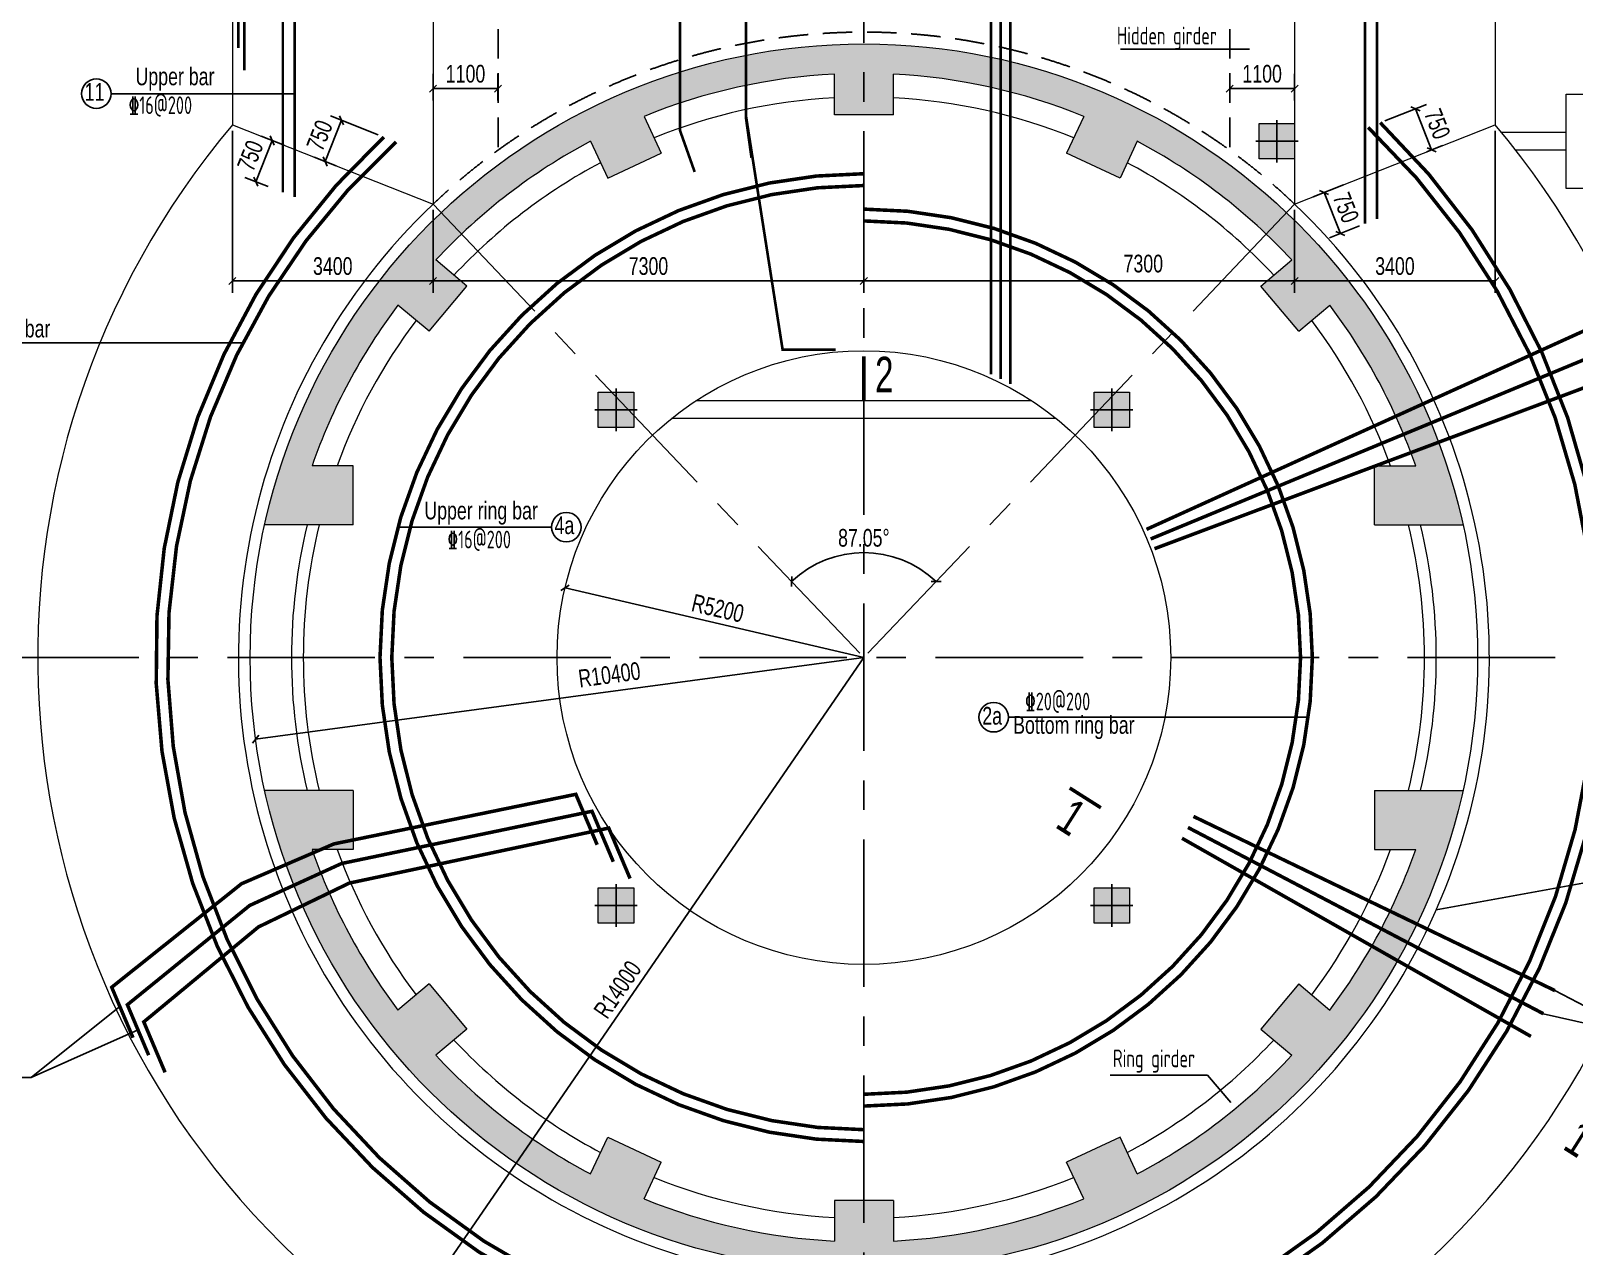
# Model space of a CAD drawing. Extents: x -84745 to 85, y -317996 to 13282.
# Drawn here: x -71066 to -44913, y -103771 to -83177 of the extents above; entities that cross this region are included whole.
import ezdxf
from ezdxf.enums import TextEntityAlignment as Align

# ---------------------------------------------------------------- set-up
doc = ezdxf.new("R2010")
doc.units = 0
doc.header["$LTSCALE"] = 2000
doc.header["$MEASUREMENT"] = 0
doc.linetypes.add('CENTER', pattern=[2, 1.25, -0.25, 0.25, -0.25])
doc.linetypes.add('HIDDEN', pattern=[0.375, 0.25, -0.125])
doc.layers.get('0').update_dxf_attribs({"linetype": 'CONTINUOUS'})
doc.layers.get('DEFPOINTS').update_dxf_attribs({"linetype": 'CONTINUOUS'})
for name, color, linetype in [('6', 1, 'CONTINUOUS'), ('LABEL_PM', 7, 'CONTINUOUS'), ('S_01', 3, 'CONTINUOUS'), ('S_02_AXIS', 151, 'CENTER'), ('S_03_HIDD', 4, 'HIDDEN'), ('S_04', 2, 'CONTINUOUS'), ('S_05_DIMS', 7, 'CONTINUOUS'), ('S_07_LSHOW', 6, 'CONTINUOUS'), ('S_08_HATCH', 9, 'CONTINUOUS')]:
    doc.layers.add(name, color=color, linetype=linetype)
doc.layers.add('S_01_OUTL', color=3, linetype='CONTINUOUS', lineweight=0)
doc.layers.add('S_04_TEXT', color=2, linetype='CONTINUOUS', lineweight=0)
doc.styles.add('FS', font='kstxt.shx', dxfattribs={"width": 0.75, "bigfont": 'kshz.shx'})
doc.styles.add('KS', font='kstxt.shx', dxfattribs={"width": 0.75, "bigfont": 'kshz.shx'})
doc.styles.add('样3', font='tssdeng.shx', dxfattribs={"width": 0.7, "height": 300, "bigfont": 'tssdchn.shx'})
doc.dimstyles.new('KSDIM1', dxfattribs={"dimtxt": 300, "dimasz": 120, "dimexe": 200, "dimexo": 100, "dimgap": 100, "dimtad": 1, "dimdec": 0, "dimzin": 14, "dimdsep": 46, "dimtxsty": 'KS', "dimblk1": 'OBLIQUE', "dimblk2": 'OBLIQUE', "dimsah": 1, "dimcen": -900, "dimclrd": 7, "dimclre": 7, "dimclrt": 2, "dimazin": 3, "dimtfac": 1, "dimtdec": 0, "dimtix": 1, "dimtmove": 2, "dimatfit": 2, "dimfxl": 1, "dimtolj": 1, "dimtzin": 14, "dimlwd": -3, "dimarcsym": 0})

# ---------------------------------------------------------------- blocks, each defined once
blk = doc.blocks.new('_OBLIQUE')
at = {"color": 1}
blk.add_line((-0.5, -0.5), (0.5, 0.5), dxfattribs=at)
blk = doc.blocks.new('*D154')
at = {"layer": 'DEFPOINTS', "color": 0, "transparency": 16777216}
for p in [(-56950, -93797), (-67257, -95181)]:
    blk.add_point(p, dxfattribs=at)
at = {"layer": 'S_05_DIMS', "color": 7, "lineweight": -3, "transparency": 16777216}
blk.add_line((-67257, -95181), (-56950, -93797), dxfattribs=at)
at = {"layer": 'S_05_DIMS', "color": 7, "linetype": 'ByBlock', "lineweight": -3, "transparency": 16777216, "xscale": 120, "yscale": 120, "zscale": 120, "rotation": 187.646858689578}
blk.add_blockref('_OBLIQUE', (-67257, -95181), dxfattribs=at)
at = {"layer": 'S_05_DIMS', "color": 2, "transparency": 16777216, "insert": (-61262, -94088), "char_height": 300, "attachment_point": 5, "rotation": 7.6469, "style": 'KS'}
blk.add_mtext('\\A1;R10400', dxfattribs=at)
blk = doc.blocks.new('*D155')
at = {"layer": 'DEFPOINTS', "color": 0, "transparency": 16777216}
for p in [(-62014, -92616), (-56950, -93797)]:
    blk.add_point(p, dxfattribs=at)
at = {"layer": 'S_05_DIMS', "color": 7, "lineweight": -3, "transparency": 16777216}
blk.add_line((-56950, -93797), (-62014, -92616), dxfattribs=at)
at = {"layer": 'S_05_DIMS', "color": 7, "linetype": 'ByBlock', "lineweight": -3, "transparency": 16777216, "xscale": 120, "yscale": 120, "zscale": 120, "rotation": 166.8692085690275}
blk.add_blockref('_OBLIQUE', (-62014, -92616), dxfattribs=at)
at = {"layer": 'S_05_DIMS', "color": 2, "transparency": 16777216, "insert": (-59425, -92963), "char_height": 300, "attachment_point": 5, "rotation": 346.8692, "style": 'KS'}
blk.add_mtext('\\A1;R5200', dxfattribs=at)
blk = doc.blocks.new('*D156')
at = {"layer": 'DEFPOINTS', "color": 0, "transparency": 16777216}
for p in [(-56950, -93797), (-64885, -105332)]:
    blk.add_point(p, dxfattribs=at)
at = {"layer": 'S_05_DIMS', "color": 7, "lineweight": -3, "transparency": 16777216}
blk.add_line((-56950, -93797), (-64885, -105332), dxfattribs=at)
at = {"layer": 'S_05_DIMS', "color": 7, "linetype": 'ByBlock', "lineweight": -3, "transparency": 16777216, "xscale": 120, "yscale": 120, "zscale": 120, "rotation": 235.4741353784648}
blk.add_blockref('_OBLIQUE', (-64885, -105332), dxfattribs=at)
at = {"layer": 'S_05_DIMS', "color": 2, "transparency": 16777216, "insert": (-61123, -99423), "char_height": 300, "attachment_point": 5, "rotation": 55.4741, "style": 'KS'}
blk.add_mtext('\\A1;R14000', dxfattribs=at)
blk = doc.blocks.new('jxZ_W600XH600')
at = {"layer": 'S_07_LSHOW'}
blk.add_hatch(color=256, dxfattribs=at).paths.add_polyline_path([(-294, 294), (294, 294), (294, -294), (-294, -294)])
at = {"layer": 'S_01_OUTL'}
blk.add_lwpolyline([(-300, 300), (300, 300), (300, -300), (-300, -300), (-300, 300)], dxfattribs=at)
at = {"layer": 'S_02_AXIS'}
for p, q in [((0, 360), (0, -360)), ((360, 0), (-360, 0))]:
    blk.add_line(p, q, dxfattribs=at)
blk = doc.blocks.new('*D158')
at = {"layer": 'DEFPOINTS', "color": 0, "transparency": 16777216}
for p in [(-64250, -86112), (-49650, -86112), (-56504, -92076), (-56950, -93797), (-56950, -93797)]:
    blk.add_point(p, dxfattribs=at)
at = {"layer": 'S_05_DIMS', "color": 7, "lineweight": -3, "transparency": 16777216}
blk.add_arc((-56950, -93797), 1778, 46.4743, 133.5257, dxfattribs=at)
at = {"layer": 'S_05_DIMS', "color": 7, "linetype": 'ByBlock', "lineweight": -3, "transparency": 16777216, "xscale": 120, "yscale": 120, "zscale": 120}
for p, rotation in [((-58174, -92508), 223.5256504101202), ((-55725, -92508), 316.4743495898798)]:
    blk.add_blockref('_OBLIQUE', p, dxfattribs=dict(at, rotation=rotation))
at = {"layer": 'S_05_DIMS', "color": 2, "transparency": 16777216, "insert": (-56950, -91769), "char_height": 300, "attachment_point": 5, "style": 'KS'}
blk.add_mtext('\\A1;87.05%%d', dxfattribs=at)
blk = doc.blocks.new('*D159')
at = {"layer": 'DEFPOINTS', "color": 0, "transparency": 16777216}
for p in [(-64250, -83806), (-63150, -83806), (-63150, -84155)]:
    blk.add_point(p, dxfattribs=at)
at = {"layer": 'S_05_DIMS', "color": 7, "lineweight": -2, "transparency": 16777216}
for p, q in [((-64250, -83906), (-64250, -84355)), ((-63150, -83906), (-63150, -84355))]:
    blk.add_line(p, q, dxfattribs=at)
at = {"layer": 'S_05_DIMS', "color": 7, "lineweight": -3, "transparency": 16777216}
blk.add_line((-64250, -84155), (-63150, -84155), dxfattribs=at)
at = {"layer": 'S_05_DIMS', "color": 7, "linetype": 'ByBlock', "lineweight": -3, "transparency": 16777216, "xscale": 120, "yscale": 120, "zscale": 120, "rotation": 180}
blk.add_blockref('_OBLIQUE', (-64250, -84155), dxfattribs=at)
at = {"layer": 'S_05_DIMS', "color": 7, "linetype": 'ByBlock', "lineweight": -3, "transparency": 16777216, "xscale": 120, "yscale": 120, "zscale": 120}
blk.add_blockref('_OBLIQUE', (-63150, -84155), dxfattribs=at)
at = {"layer": 'S_05_DIMS', "color": 2, "transparency": 16777216, "insert": (-63700, -83905), "char_height": 300, "attachment_point": 5, "style": 'KS'}
blk.add_mtext('\\A1;1100', dxfattribs=at)
blk = doc.blocks.new('*D160')
at = {"layer": 'DEFPOINTS', "color": 0, "transparency": 16777216}
for p in [(-50750, -83806), (-49650, -83806), (-50750, -84155)]:
    blk.add_point(p, dxfattribs=at)
at = {"layer": 'S_05_DIMS', "color": 7, "lineweight": -2, "transparency": 16777216}
for p, q in [((-50750, -83906), (-50750, -84355)), ((-49650, -83906), (-49650, -84355))]:
    blk.add_line(p, q, dxfattribs=at)
at = {"layer": 'S_05_DIMS', "color": 7, "lineweight": -3, "transparency": 16777216}
blk.add_line((-49650, -84155), (-50750, -84155), dxfattribs=at)
at = {"layer": 'S_05_DIMS', "color": 7, "linetype": 'ByBlock', "lineweight": -3, "transparency": 16777216, "xscale": 120, "yscale": 120, "zscale": 120, "rotation": 180}
blk.add_blockref('_OBLIQUE', (-50750, -84155), dxfattribs=at)
at = {"layer": 'S_05_DIMS', "color": 7, "linetype": 'ByBlock', "lineweight": -3, "transparency": 16777216, "xscale": 120, "yscale": 120, "zscale": 120}
blk.add_blockref('_OBLIQUE', (-49650, -84155), dxfattribs=at)
at = {"layer": 'S_05_DIMS', "color": 2, "transparency": 16777216, "insert": (-50200, -83905), "char_height": 300, "attachment_point": 5, "style": 'KS'}
blk.add_mtext('\\A1;1100', dxfattribs=at)
blk = doc.blocks.new('*D166')
at = {"layer": 'DEFPOINTS', "color": 0, "transparency": 16777216}
for p in [(-65802, -84692), (-65085, -84976), (-65797, -85501)]:
    blk.add_point(p, dxfattribs=at)
at = {"layer": 'S_05_DIMS', "color": 7, "lineweight": -3, "transparency": 16777216}
blk.add_line((-66077, -85390), (-65802, -84692), dxfattribs=at)
at = {"layer": 'S_05_DIMS', "color": 7, "lineweight": -2, "transparency": 16777216}
for p, q in [((-65178, -84939), (-65988, -84619)), ((-65890, -85464), (-66263, -85317))]:
    blk.add_line(p, q, dxfattribs=at)
at = {"layer": 'S_05_DIMS', "color": 7, "linetype": 'ByBlock', "lineweight": -3, "transparency": 16777216, "xscale": 120, "yscale": 120, "zscale": 120}
for p, rotation in [((-65802, -84692), 68.45198812964351), ((-66077, -85390), 248.4519881296435)]:
    blk.add_blockref('_OBLIQUE', p, dxfattribs=dict(at, rotation=rotation))
at = {"layer": 'S_05_DIMS', "color": 2, "transparency": 16777216, "insert": (-66172, -84949), "char_height": 300, "attachment_point": 5, "rotation": 68.452, "style": 'KS'}
blk.add_mtext('\\A1;750', dxfattribs=at)
blk = doc.blocks.new('*D167')
at = {"layer": 'DEFPOINTS', "color": 0, "transparency": 16777216}
for p in [(-47603, -84497), (-48212, -84738), (-47500, -85263)]:
    blk.add_point(p, dxfattribs=at)
at = {"layer": 'S_05_DIMS', "color": 7, "lineweight": -2, "transparency": 16777216}
for p, q in [((-48119, -84701), (-47417, -84424)), ((-47407, -85226), (-47142, -85121))]:
    blk.add_line(p, q, dxfattribs=at)
at = {"layer": 'S_05_DIMS', "color": 7, "lineweight": -3, "transparency": 16777216}
blk.add_line((-47328, -85195), (-47603, -84497), dxfattribs=at)
at = {"layer": 'S_05_DIMS', "color": 7, "linetype": 'ByBlock', "lineweight": -3, "transparency": 16777216, "xscale": 120, "yscale": 120, "zscale": 120}
for p, rotation in [((-47603, -84497), 111.5480118703564), ((-47328, -85195), 291.5480118703563)]:
    blk.add_blockref('_OBLIQUE', p, dxfattribs=dict(at, rotation=rotation))
at = {"layer": 'S_05_DIMS', "color": 2, "transparency": 16777216, "insert": (-47233, -84754), "char_height": 300, "attachment_point": 5, "rotation": 291.548, "style": 'KS'}
blk.add_mtext('\\A1;750', dxfattribs=at)
blk = doc.blocks.new('*D169')
at = {"layer": 'DEFPOINTS', "color": 0, "transparency": 16777216}
for p in [(-66976, -85035), (-66678, -85153), (-66953, -85850)]:
    blk.add_point(p, dxfattribs=at)
at = {"layer": 'S_05_DIMS', "color": 7, "lineweight": -2, "transparency": 16777216}
for p, q in [((-66771, -85116), (-67162, -84962)), ((-67046, -85814), (-67438, -85659))]:
    blk.add_line(p, q, dxfattribs=at)
at = {"layer": 'S_05_DIMS', "color": 7, "lineweight": -3, "transparency": 16777216}
blk.add_line((-67252, -85733), (-66976, -85035), dxfattribs=at)
at = {"layer": 'S_05_DIMS', "color": 7, "linetype": 'ByBlock', "lineweight": -3, "transparency": 16777216, "xscale": 120, "yscale": 120, "zscale": 120}
for p, rotation in [((-66976, -85035), 68.45198812964021), ((-67252, -85733), 248.4519881296402)]:
    blk.add_blockref('_OBLIQUE', p, dxfattribs=dict(at, rotation=rotation))
at = {"layer": 'S_05_DIMS', "color": 2, "transparency": 16777216, "insert": (-67347, -85292), "char_height": 300, "attachment_point": 5, "rotation": 68.452, "style": 'KS'}
blk.add_mtext('\\A1;750', dxfattribs=at)
blk = doc.blocks.new('*D170')
at = {"layer": 'DEFPOINTS', "color": 0, "transparency": 16777216}
for p in [(-48731, -85749), (-49151, -85915), (-48455, -86446)]:
    blk.add_point(p, dxfattribs=at)
at = {"layer": 'S_05_DIMS', "color": 7, "lineweight": -2, "transparency": 16777216}
for p, q in [((-48824, -85786), (-49337, -85988)), ((-48548, -86483), (-49061, -86686))]:
    blk.add_line(p, q, dxfattribs=at)
at = {"layer": 'S_05_DIMS', "color": 7, "lineweight": -3, "transparency": 16777216}
blk.add_line((-48875, -86612), (-49151, -85915), dxfattribs=at)
at = {"layer": 'S_05_DIMS', "color": 7, "linetype": 'ByBlock', "lineweight": -3, "transparency": 16777216, "xscale": 120, "yscale": 120, "zscale": 120}
for p, rotation in [((-49151, -85915), 111.5480118703559), ((-48875, -86612), 291.5480118703559)]:
    blk.add_blockref('_OBLIQUE', p, dxfattribs=dict(at, rotation=rotation))
at = {"layer": 'S_05_DIMS', "color": 2, "transparency": 16777216, "insert": (-48781, -86172), "char_height": 300, "attachment_point": 5, "rotation": 291.548, "style": 'KS'}
blk.add_mtext('\\A1;750', dxfattribs=at)
blk = doc.blocks.new('*D236')
at = {"layer": 'DEFPOINTS', "color": 0, "transparency": 16777216}
for p in [(-64250, -86112), (-56950, -86780), (-56950, -87414)]:
    blk.add_point(p, dxfattribs=at)
at = {"layer": 'S_05_DIMS', "color": 7, "lineweight": -2, "transparency": 16777216}
for p, q in [((-64250, -86212), (-64250, -87614)), ((-56950, -86880), (-56950, -87614))]:
    blk.add_line(p, q, dxfattribs=at)
at = {"layer": 'S_05_DIMS', "color": 7, "lineweight": -3, "transparency": 16777216}
blk.add_line((-64250, -87414), (-56950, -87414), dxfattribs=at)
at = {"layer": 'S_05_DIMS', "color": 7, "linetype": 'ByBlock', "lineweight": -3, "transparency": 16777216, "xscale": 120, "yscale": 120, "zscale": 120, "rotation": 180}
blk.add_blockref('_OBLIQUE', (-64250, -87414), dxfattribs=at)
at = {"layer": 'S_05_DIMS', "color": 7, "linetype": 'ByBlock', "lineweight": -3, "transparency": 16777216, "xscale": 120, "yscale": 120, "zscale": 120}
blk.add_blockref('_OBLIQUE', (-56950, -87414), dxfattribs=at)
at = {"layer": 'S_05_DIMS', "color": 2, "transparency": 16777216, "insert": (-60600, -87164), "char_height": 300, "attachment_point": 5, "style": 'KS'}
blk.add_mtext('\\A1;7300', dxfattribs=at)
blk = doc.blocks.new('*D237')
at = {"layer": 'DEFPOINTS', "color": 0, "transparency": 16777216}
for p in [(-49650, -86112), (-56950, -86780), (-49650, -87414)]:
    blk.add_point(p, dxfattribs=at)
at = {"layer": 'S_05_DIMS', "color": 7, "lineweight": -2, "transparency": 16777216}
for p, q in [((-49650, -86212), (-49650, -87614)), ((-56950, -86880), (-56950, -87614))]:
    blk.add_line(p, q, dxfattribs=at)
at = {"layer": 'S_05_DIMS', "color": 7, "lineweight": -3, "transparency": 16777216}
blk.add_line((-56950, -87414), (-49650, -87414), dxfattribs=at)
at = {"layer": 'S_05_DIMS', "color": 7, "linetype": 'ByBlock', "lineweight": -3, "transparency": 16777216, "xscale": 120, "yscale": 120, "zscale": 120, "rotation": 180}
blk.add_blockref('_OBLIQUE', (-56950, -87414), dxfattribs=at)
at = {"layer": 'S_05_DIMS', "color": 7, "linetype": 'ByBlock', "lineweight": -3, "transparency": 16777216, "xscale": 120, "yscale": 120, "zscale": 120}
blk.add_blockref('_OBLIQUE', (-49650, -87414), dxfattribs=at)
at = {"layer": 'S_05_DIMS', "color": 2, "transparency": 16777216, "insert": (-52214, -87122), "char_height": 300, "attachment_point": 5, "style": 'KS'}
blk.add_mtext('\\A1;7300', dxfattribs=at)
blk = doc.blocks.new('*D240')
at = {"layer": 'DEFPOINTS', "color": 0, "transparency": 16777216}
for p in [(-46250, -84769), (-49650, -86112), (-46250, -87414)]:
    blk.add_point(p, dxfattribs=at)
at = {"layer": 'S_05_DIMS', "color": 7, "lineweight": -2, "transparency": 16777216}
for p, q in [((-46250, -84869), (-46250, -87614)), ((-49650, -86212), (-49650, -87614))]:
    blk.add_line(p, q, dxfattribs=at)
at = {"layer": 'S_05_DIMS', "color": 7, "lineweight": -3, "transparency": 16777216}
blk.add_line((-49650, -87414), (-46250, -87414), dxfattribs=at)
at = {"layer": 'S_05_DIMS', "color": 7, "linetype": 'ByBlock', "lineweight": -3, "transparency": 16777216, "xscale": 120, "yscale": 120, "zscale": 120, "rotation": 180}
blk.add_blockref('_OBLIQUE', (-49650, -87414), dxfattribs=at)
at = {"layer": 'S_05_DIMS', "color": 7, "linetype": 'ByBlock', "lineweight": -3, "transparency": 16777216, "xscale": 120, "yscale": 120, "zscale": 120}
blk.add_blockref('_OBLIQUE', (-46250, -87414), dxfattribs=at)
at = {"layer": 'S_05_DIMS', "color": 2, "transparency": 16777216, "insert": (-47950, -87164), "char_height": 300, "attachment_point": 5, "style": 'KS'}
blk.add_mtext('\\A1;3400', dxfattribs=at)
blk = doc.blocks.new('*D241')
at = {"layer": 'DEFPOINTS', "color": 0, "transparency": 16777216}
for p in [(-67650, -84769), (-64250, -86112), (-67650, -87414)]:
    blk.add_point(p, dxfattribs=at)
at = {"layer": 'S_05_DIMS', "color": 7, "lineweight": -2, "transparency": 16777216}
for p, q in [((-67650, -84869), (-67650, -87614)), ((-64250, -86212), (-64250, -87614))]:
    blk.add_line(p, q, dxfattribs=at)
at = {"layer": 'S_05_DIMS', "color": 7, "lineweight": -3, "transparency": 16777216}
blk.add_line((-64250, -87414), (-67650, -87414), dxfattribs=at)
at = {"layer": 'S_05_DIMS', "color": 7, "linetype": 'ByBlock', "lineweight": -3, "transparency": 16777216, "xscale": 120, "yscale": 120, "zscale": 120, "rotation": 180}
blk.add_blockref('_OBLIQUE', (-67650, -87414), dxfattribs=at)
at = {"layer": 'S_05_DIMS', "color": 7, "linetype": 'ByBlock', "lineweight": -3, "transparency": 16777216, "xscale": 120, "yscale": 120, "zscale": 120}
blk.add_blockref('_OBLIQUE', (-64250, -87414), dxfattribs=at)
at = {"layer": 'S_05_DIMS', "color": 2, "transparency": 16777216, "insert": (-65950, -87164), "char_height": 300, "attachment_point": 5, "style": 'KS'}
blk.add_mtext('\\A1;3400', dxfattribs=at)

msp = doc.modelspace()

# ---------------------------------------------------------------- hatches: boundary and pattern name
at = {"layer": 'S_08_HATCH'}
h = msp.add_hatch(color=6, dxfattribs=at)
h.dxf.hatch_style = 1
h.paths.add_polyline_path([(-66385.188, -91547.361), (-65603.443, -91547.361), (-65603.443, -90547.361), (-66089.087, -90547.361), (-66301.086, -90547.361, -0.078440306), (-64845.305, -87824.907), (-64691.896, -87953.632), (-64318.752, -88266.737), (-63675.964, -87500.692), (-64049.108, -87187.588), (-64202.517, -87058.862, -0.084016658), (-61581.484, -85047.673), (-61496.851, -85229.171), (-61290.991, -85670.638), (-60384.683, -85248.02), (-60590.543, -84806.553), (-60675.177, -84625.055, -0.084016658), (-57449.749, -83909.995), (-57449.749, -84110.256), (-57449.749, -84597.361), (-56449.749, -84597.361), (-56449.749, -84110.256), (-56449.749, -83909.995, -0.084016658), (-53224.322, -84625.055), (-53308.956, -84806.553), (-53514.815, -85248.02), (-52608.507, -85670.638), (-52402.648, -85229.171), (-52318.014, -85047.673, -0.084016658), (-49696.982, -87058.862), (-49850.39, -87187.588), (-50223.534, -87500.692), (-49580.747, -88266.737), (-49207.603, -87953.632), (-49054.194, -87824.907, -0.078440306), (-47598.412, -90547.361), (-47810.411, -90547.361), (-48296.055, -90547.361), (-48296.055, -91547.361), (-47514.311, -91547.361), (-46796.055, -91547.361, 0.80266355), (-67103.443, -91547.361)])
h = msp.add_hatch(color=6, dxfattribs=at)
h.dxf.hatch_style = 1
h.paths.add_polyline_path([(-66385.188, -96047.361), (-65603.443, -96047.361), (-65603.443, -97047.361), (-66089.087, -97047.361), (-66301.086, -97047.361, 0.078440306), (-64845.305, -99769.815), (-64691.896, -99641.089), (-64318.752, -99327.985), (-63675.964, -100094.029), (-64049.108, -100407.134), (-64202.517, -100535.859, 0.084016658), (-61581.484, -102547.048), (-61496.851, -102365.55), (-61290.991, -101924.083), (-60384.683, -102346.701), (-60590.543, -102788.168), (-60675.177, -102969.666, 0.084016658), (-57449.749, -103684.726), (-57449.749, -103484.466), (-57449.749, -102997.361), (-56449.749, -102997.361), (-56449.749, -103484.466), (-56449.749, -103684.726, 0.084016658), (-53224.322, -102969.666), (-53308.956, -102788.168), (-53514.815, -102346.701), (-52608.507, -101924.083), (-52402.648, -102365.55), (-52318.014, -102547.048, 0.084016658), (-49696.982, -100535.859), (-49850.39, -100407.134), (-50223.534, -100094.029), (-49580.747, -99327.985), (-49207.603, -99641.089), (-49054.194, -99769.815, 0.078440306), (-47598.412, -97047.361), (-47810.411, -97047.361), (-48296.055, -97047.361), (-48296.055, -96047.361), (-47514.311, -96047.361), (-46796.055, -96047.361, -0.80266355), (-67103.443, -96047.361)])

# ---------------------------------------------------------------- linework, layer by layer
for p, q in [((-50412.597, -83488.393), (-52600.185, -83488.393)), ((-66596.225, -84240.912), (-69706.425, -84240.912)), ((-67476.709, -88466.027), (-72648.857, -88466.027)), ((-64846.362, -91587.496), (-62242.463, -91587.496)), ((-49417.192, -94807.598), (-54499.913, -94807.598)), ((-43740.139, -100219.536), (-45238.354, -99440.342)), ((-69559.03, -99708.667), (-71061.873, -100911.91)), ((-43740.139, -100219.536), (-45435.273, -99831.998)), ((-69250.125, -100107.922), (-71061.873, -100911.91)), ((-71061.873, -100911.91), (-74340.026, -100911.91)), ((-51125.793, -100870.756), (-52778.361, -100870.756)), ((-51125.793, -100870.756), (-50730.832, -101335.509))]:
    msp.add_line(p, q)
for centre in [(-69956.425, -84240.912), (-61992.463, -91587.496), (-54749.913, -94807.598)]:
    msp.add_circle(centre, 250)
at = {"layer": '6', "ltscale": 20, "const_width": 45}
for points in [[(-54793.904, -75595.27), (-54793.904, -88999.451)], [(-54631.404, -75518.894), (-54631.404, -89075.827)], [(-54468.904, -75435.573), (-54468.904, -89159.149)], [(-48455.487, -78148.295), (-48455.487, -86446.427)], [(-48255.487, -78227.27), (-48255.487, -86367.451)], [(-66796.225, -78682.255), (-66796.225, -85912.467)], [(-66596.225, -78603.279), (-66596.225, -85991.442)], [(-60068.137, -79786.654), (-60068.137, -84857.692), (-59816.793, -85567.32), (-59816.793, -85567.32)], [(-60068.137, -79821.687), (-60068.137, -84822.66)], [(-58947.486, -79941.733), (-58947.486, -84652.989), (-58854.007, -85326.999)], [(-57428.919, -88580.803), (-58326.301, -88580.803), (-58947.486, -84617.956)]]:
    msp.add_lwpolyline(points, dxfattribs=at)
at = {"layer": '6', "ltscale": 20}
for points in [[(-56949.749, -81649.931, 45, 45, 0), (-64137.387, -81649.931, 45, 45, 0), (-67549.386, -82323.916, 45, 45, 0), (-67549.386, -83468.438, 45, 0, 0)], [(-56949.749, -81910.795, 45, 45, 0), (-64137.387, -81910.795, 45, 45, 0), (-67450.794, -82565.305, 45, 45, 0), (-67450.794, -83845.588, 45, 0, 0)]]:
    msp.add_lwpolyline(points, format="xyseb", dxfattribs=at)
at = {"layer": '6', "const_width": 60}
for points in [[(-56949.749, -106397.361, 0.674567934), (-48198.534, -84732.25)], [(-56949.749, -105797.361, -0.682918157), (-65084.661, -84975.615)], [(-56949.749, -106197.361, 0.677244763), (-48403.242, -84813.084)], [(-56949.749, -105597.361, -0.685928252), (-64877.683, -85057.346)], [(-56949.749, -85597.361, 1), (-56949.749, -101997.361)], [(-56949.749, -85797.361, 1), (-56949.749, -101797.361)], [(-56949.749, -86197.361, -1), (-56949.749, -101397.361)], [(-56949.749, -86397.361, -1), (-56949.749, -101197.361)]]:
    msp.add_lwpolyline(points, format="xyb", dxfattribs=at)
for points in [[(-52159.731, -91624.041), (-44255.289, -88037.649)], [(-52089.178, -91786.778), (-44068.311, -88468.934)], [(-52024.152, -91951.801), (-43895.98, -88906.277)], [(-51364.315, -96488.628), (-45238.354, -99440.342)], [(-51458.23, -96675.418), (-45435.273, -99831.998)], [(-51558.39, -96858.936), (-45645.285, -100216.792)]]:
    msp.add_lwpolyline(points, dxfattribs=at)
at = {"layer": '6'}
for points in [[(-61469.825, -96969.277, 60, 60, 0), (-61830.782, -96114.164, 60, 60, 0), (-65930.633, -96954.486, 60, 60, 0), (-67496.262, -97629.433, 60, 60, 0), (-69696.073, -99384.012, 60, 60, 0), (-69335.115, -100239.124, 60, 0, 0)], [(-61196.044, -97256.823, 60, 60, 0), (-61557.002, -96401.71, 60, 60, 0), (-65800.672, -97286.719, 60, 60, 0), (-67357.865, -97997.565, 60, 60, 0), (-69430.604, -99680.366, 60, 60, 0), (-69069.646, -100535.478, 60, 60, 0)], [(-60911.986, -97541.175, 60, 60, 0), (-61272.944, -96686.063, 60, 60, 0), (-65670.711, -97618.953, 60, 60, 0), (-67209.743, -98361.892, 60, 60, 0), (-69152.438, -99971.236, 60, 60, 0), (-68791.481, -100826.349, 60, 60, 0)]]:
    msp.add_lwpolyline(points, format="xyseb", dxfattribs=at)
at = {"layer": 'LABEL_PM'}
msp.add_line((-47248.696, -98069.312), (-42278.928, -97167.911), dxfattribs=at)
at = {"layer": 'S_01', "const_width": 60}
msp.add_lwpolyline([(-56949.749, -89439.545), (-56949.749, -88693.929)], dxfattribs=at)
at = {"layer": 'S_01_OUTL'}
for p, q in [((-64249.749, -78483.062), (-64249.749, -86111.66)), ((-49649.749, -78483.062), (-49649.749, -86111.66)), ((-67649.749, -79825.65), (-67649.749, -84769.072)), ((-46249.749, -79825.65), (-46249.749, -84769.072)), ((-57449.749, -84597.361), (-57449.749, -83909.995)), ((-56449.749, -84597.361), (-56449.749, -83909.995)), ((-60675.177, -84625.055), (-60384.683, -85248.02)), ((-56449.749, -84597.361), (-57449.749, -84597.361)), ((-53224.322, -84625.055), (-53514.815, -85248.02)), ((-67649.749, -84769.072), (-64249.749, -86111.66)), ((-49649.749, -86111.66), (-46249.749, -84769.072)), ((-45049.749, -84897.361), (-46142.807, -84897.361)), ((-61581.484, -85047.673), (-61290.991, -85670.638)), ((-61290.991, -85670.638), (-60384.683, -85248.02)), ((-52608.507, -85670.638), (-53514.815, -85248.02)), ((-52318.014, -85047.673), (-52608.507, -85670.638)), ((-45049.749, -85197.361), (-45902.578, -85197.361)), ((-63675.964, -87500.692), (-64202.517, -87058.862)), ((-50223.534, -87500.692), (-49696.982, -87058.862)), ((-64318.752, -88266.737), (-63675.964, -87500.692)), ((-49580.747, -88266.737), (-50223.534, -87500.692)), ((-64318.752, -88266.737), (-64845.305, -87824.907)), ((-49580.747, -88266.737), (-49054.194, -87824.907)), ((-54100.627, -89447.361), (-59798.872, -89447.361)), ((-53688.231, -89747.361), (-60211.267, -89747.361)), ((-65603.443, -90547.361), (-66301.086, -90547.361)), ((-65603.443, -91547.361), (-65603.443, -90547.361)), ((-48296.055, -91547.361), (-48296.055, -90547.361)), ((-48296.055, -90547.361), (-47598.412, -90547.361)), ((-65603.443, -91547.361), (-67103.443, -91547.361)), ((-48296.055, -91547.361), (-46796.055, -91547.361)), ((-65603.443, -96047.361), (-67103.443, -96047.361)), ((-65603.443, -96047.361), (-65603.443, -97047.361)), ((-48296.055, -96047.361), (-46796.055, -96047.361)), ((-48296.055, -96047.361), (-48296.055, -97047.361)), ((-65603.443, -97047.361), (-66301.086, -97047.361)), ((-48296.055, -97047.361), (-47598.412, -97047.361)), ((-64318.752, -99327.985), (-64845.305, -99769.815)), ((-64318.752, -99327.985), (-63675.964, -100094.029)), ((-49580.747, -99327.985), (-50223.534, -100094.029)), ((-49580.747, -99327.985), (-49054.194, -99769.815)), ((-63675.964, -100094.029), (-64202.517, -100535.859)), ((-50223.534, -100094.029), (-49696.982, -100535.859)), ((-61581.484, -102547.048), (-61290.991, -101924.083)), ((-61290.991, -101924.083), (-60384.683, -102346.701)), ((-52608.507, -101924.083), (-53514.815, -102346.701)), ((-52318.014, -102547.048), (-52608.507, -101924.083)), ((-60675.177, -102969.666), (-60384.683, -102346.701)), ((-53224.322, -102969.666), (-53514.815, -102346.701)), ((-57449.749, -102997.361), (-57449.749, -103684.726)), ((-56449.749, -102997.361), (-57449.749, -102997.361)), ((-56449.749, -102997.361), (-56449.749, -103684.726))]:
    msp.add_line(p, q, dxfattribs=at)
msp.add_lwpolyline([(-45049.749, -84247.361), (-43449.749, -84247.361), (-43449.749, -85847.361), (-45049.749, -85847.361)], close=True, dxfattribs=at)
msp.add_lwpolyline([(-53461.472, -96007.346, 60, 60, 0), (-52933.511, -96341.834, 0, 0, 0)], format="xyseb", dxfattribs=at)
for radius in [10400, 5200]:
    msp.add_circle((-56949.749, -93797.361), radius, dxfattribs=at)
for radius, start, end in [(9900, 92.8949579, 112.1050421), (9900, 67.8949579, 87.1050421), (9500, 93.0169613, 111.9830387), (9500, 68.0169613, 86.9830387), (14000, 139.8434878, 40.1565122), (9900, 117.8949579, 137.1050421), (9900, 42.8949579, 62.1050421), (9500, 118.0169613, 136.9830387), (9500, 43.0169613, 61.9830387), (10600, 133.5256504, 46.4743496), (9900, 142.8949579, 160.8354167), (9900, 19.1645833, 37.1050421), (9500, 143.0169613, 159.9948099), (9500, 20.0051901, 36.9830387), (9700, 166.5875802, 193.4124198), (9500, 166.2997665, 193.7002335), (9500, 346.2997665, 13.7002335), (9700, 346.5875802, 13.4124198), (9900, 199.1645833, 217.1050421), (9500, 200.0051901, 216.9830387), (9500, 323.0169613, 339.9948099), (9900, 322.8949579, 340.8354167), (9900, 322.8949579, 340.8354167), (9500, 223.0169613, 241.9830387), (9500, 298.0169613, 316.9830387), (9900, 222.8949579, 242.1050421), (9900, 297.8949579, 317.1050421), (9500, 248.0169613, 266.9830387), (9500, 273.0169613, 291.9830387), (9900, 247.8949579, 267.1050421), (9900, 272.8949579, 292.1050421)]:
    msp.add_arc((-56949.749, -93797.361), radius, start, end, dxfattribs=at)
at = {"layer": 'S_02_AXIS'}
for p, q in [((-56949.749, -111377.813), (-56949.749, -55584.736)), ((-64249.749, -86111.66), (-56949.749, -93797.361)), ((-49649.749, -86111.66), (-56949.749, -93797.361)), ((-41236.177, -93797.361), (-72663.321, -93797.361)), ((-41236.177, -93797.361), (-72663.321, -93797.361))]:
    msp.add_line(p, q, dxfattribs=at)
at = {"layer": 'S_03_HIDD'}
for p, q in [((-63149.749, -79395.035), (-63149.749, -85199.687)), ((-50749.749, -79395.035), (-50749.749, -85199.687))]:
    msp.add_line(p, q, dxfattribs=at)
msp.add_arc((-56949.749, -93797.361), 10600, 46.4743496, 133.5256504, dxfattribs=at)

# ---------------------------------------------------------------- block references
for p in [(-49949.749, -85047.361), (-61149.749, -89597.361), (-52749.749, -89597.361), (-61149.749, -97997.361), (-52749.749, -97997.361)]:
    msp.add_blockref('jxZ_W600XH600', p)

# ---------------------------------------------------------------- texts
for s, style, width, p in [('Hidden girder', '样3', 0.7, (-52660.661, -83406.506)), ('Upper bar', 'FS', 0.75, (-69292.774, -84098.598)), ('11', 'FS', 0.75, (-70154.853, -84361.342)), ('%%13216@200', '样3', 0.7, (-69408.443, -84586.335)), ('Upper arc bar', 'FS', 0.75, (-72574.609, -88371.796)), ('Upper ring bar', 'FS', 0.75, (-64397.803, -91455.127)), ('4a', 'FS', 0.75, (-62192.165, -91704.28)), ('%%13216@200', '样3', 0.7, (-64004.782, -91946.423)), ('%%13220@200', '样3', 0.7, (-54217.127, -94690.978)), ('2a', 'FS', 0.75, (-54942.812, -94933.121)), ('Bottom ring bar', 'FS', 0.75, (-54419.943, -95088.431)), ('Ring girder', '样3', 0.7, (-52730.282, -100738.47))]:
    msp.add_text(s, height=300, dxfattribs=dict(style=style, width=width)).set_placement(p)
at = {"layer": 'S_04', "style": 'KS', "width": 0.7}
msp.add_text('2', height=600, dxfattribs=at).set_placement((-56604.01, -88999.345), align=Align.MIDDLE_CENTER)
at = {"layer": 'S_04_TEXT', "style": 'KS', "width": 0.75}
for p in [(-53428.137, -96498.744), (-44826.106, -101948.531)]:
    msp.add_text('1', height=600, rotation=327.6438402, dxfattribs=at).set_placement(p, align=Align.MIDDLE_CENTER)

# ---------------------------------------------------------------- dimensions: what is measured, and where the dimension line sits
at = {"layer": 'S_05_DIMS'}
for base, p1, p2, picture, middle in [((-63149.749, -84155.312), (-64249.749, -83805.952), (-63149.749, -83805.952), '*D159', (-63699.749, -83905.312)), ((-67649.749, -87413.897), (-64249.749, -86111.66), (-67649.749, -84769.072), '*D241', (-65949.749, -87163.897)), ((-46249.749, -87413.897), (-49649.749, -86111.66), (-46249.749, -84769.072), '*D240', (-47949.749, -87163.897)), ((-56949.749, -87413.897), (-64249.749, -86111.66), (-56949.749, -86780.169), '*D236', (-60599.749, -87163.897))]:
    dim = msp.add_linear_dim(base=base, p1=p1, p2=p2, dimstyle='KSDIM1', override={"dimzin": 8}, dxfattribs=at)
    dim.commit()
    dim.dimension.update_dxf_attribs({"geometry": picture, "text_midpoint": middle})
for base, p1, p2, angle, picture, middle in [((-50749.749, -84155.312), (-49649.749, -83805.952), (-50749.749, -83805.952), 180, '*D160', (-50199.749, -83905.312)), ((-47603.492, -84497.28), (-47500.27, -85262.876), (-48212.204, -84737.647), 111.5480119, '*D167', (-47233.234, -84754.251)), ((-65801.921, -84692.384), (-65796.595, -85500.843), (-65084.661, -84975.615), 68.4519881, '*D166', (-66172.179, -84949.355))]:
    dim = msp.add_linear_dim(base=base, p1=p1, p2=p2, angle=angle, dimstyle='KSDIM1', override={"dimzin": 8}, dxfattribs=at)
    dim.commit()
    dim.dimension.update_dxf_attribs({"geometry": picture, "text_midpoint": middle})
for p1, p2, distance, picture, middle in [((-66953.291, -85850.444), (-66677.831, -85152.862), 320.884, '*D169', (-67346.546, -85291.979)), ((-48455.487, -86446.427), (-48730.947, -85748.844), 451.37, '*D170', (-48780.513, -86171.595))]:
    dim = msp.add_aligned_dim(p1=p1, p2=p2, distance=distance, dimstyle='KSDIM1', override={"dimzin": 8}, dxfattribs=at)
    dim.commit()
    dim.dimension.update_dxf_attribs({"geometry": picture, "text_midpoint": middle})
dim = msp.add_angular_dim_2l(base=(-56504.304, -92076.011), line1=((-64249.749, -86111.66), (-56949.749, -93797.361)), line2=((-49649.749, -86111.66), (-56949.749, -93797.361)), dimstyle='KSDIM1', override={"dimzin": 8}, dxfattribs=at)
dim.commit()
dim.dimension.update_dxf_attribs({"geometry": '*D158', "text_midpoint": (-56949.749, -91769.309)})
dim = msp.add_linear_dim(base=(-49649.749, -87413.897), p1=(-56949.749, -86780.169), p2=(-49649.749, -86111.66), dimstyle='KSDIM1', override={"dimzin": 8}, dxfattribs=at)
dim.commit()
dim.dimension.update_dxf_attribs({"geometry": '*D237', "text_midpoint": (-52214.04, -87121.929), "dimtype": 160})
for mpoint, picture, middle in [((-62013.79, -92616.052), '*D155', (-59424.976, -92963.243)), ((-64884.644, -105331.547), '*D156', (-61123.164, -99422.759))]:
    dim = msp.add_radius_dim(center=(-56949.749, -93797.361), mpoint=mpoint, dimstyle='KSDIM1', override={"dimzin": 8}, dxfattribs=at)
    dim.commit()
    dim.dimension.update_dxf_attribs({"geometry": picture, "text_midpoint": middle})
dim = msp.add_radius_dim(center=(-56949.749, -93797.361), mpoint=(-67257.263, -95181.258), dimstyle='KSDIM1', override={"dimzin": 8}, dxfattribs=at)
dim.commit()
dim.dimension.update_dxf_attribs({"geometry": '*D154', "text_midpoint": (-61261.606, -94087.732), "dimtype": 164})

doc.saveas('drawing.dxf')
